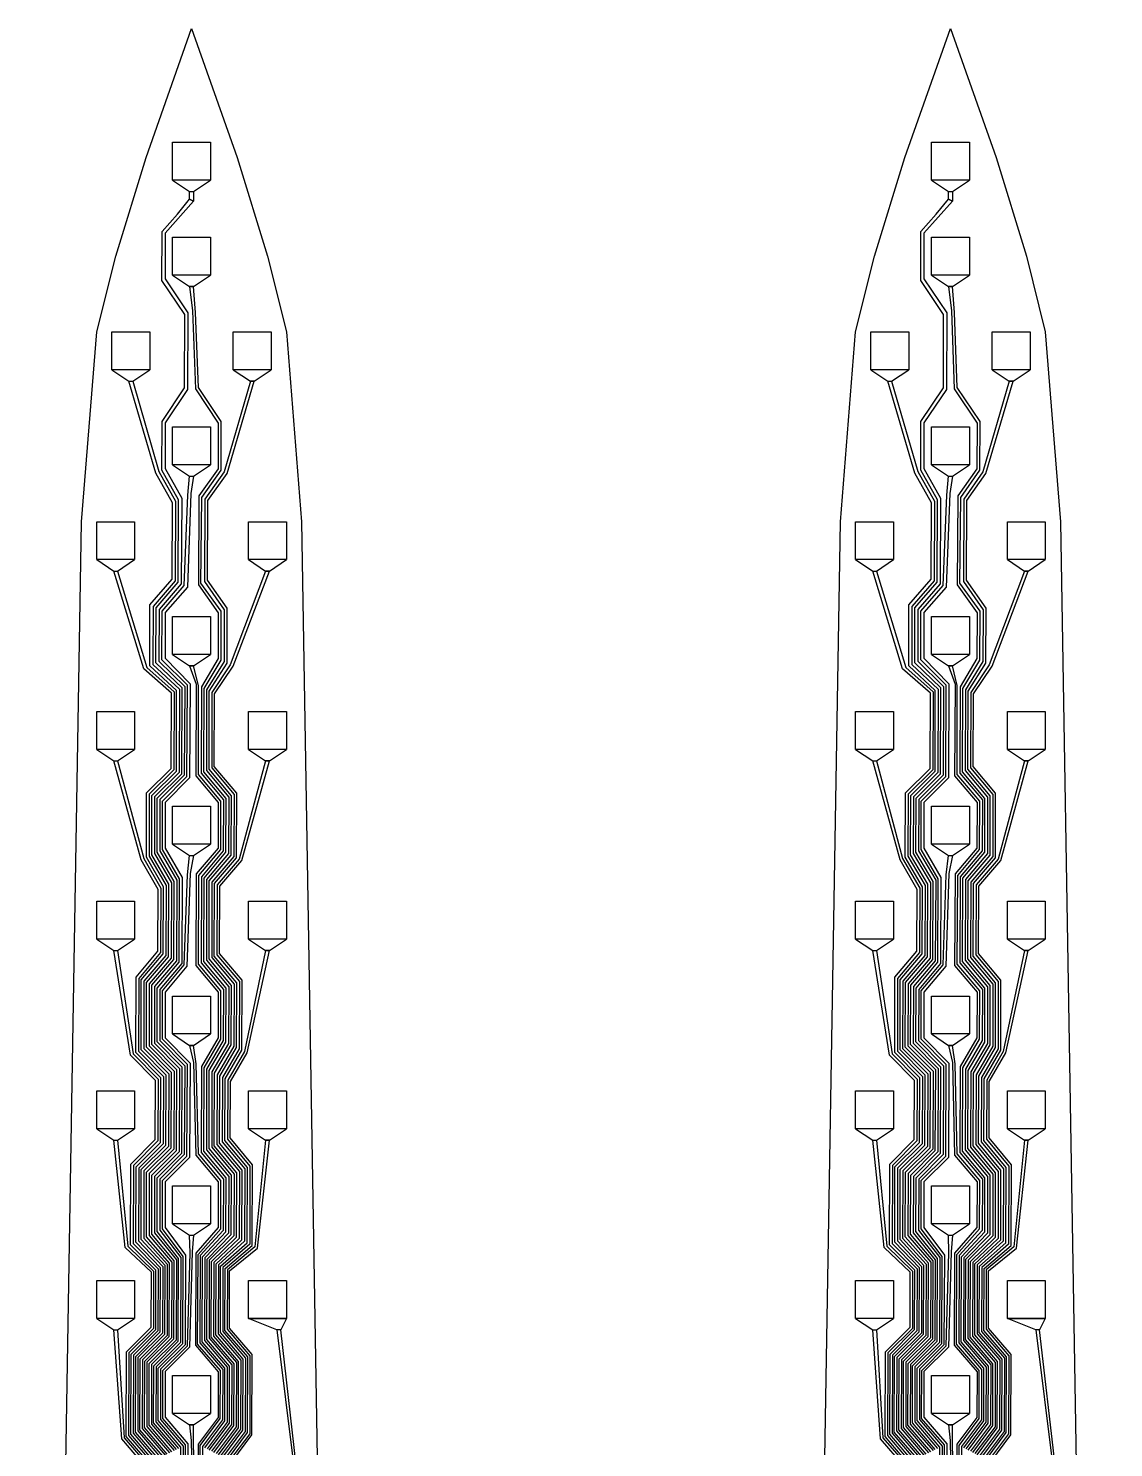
# Model space of a CAD drawing. Header units: inches. Extents: x 115980 to 170179, y 57000 to 74333.
# Drawn here: x 166686.4 to 166972.4, y 73959.1 to 74333.1 of the extents above; entities that cross this region are included whole.
import ezdxf

# ---------------------------------------------------------------- set-up
doc = ezdxf.new("R2010")
doc.units = ezdxf.units.IN
doc.header["$MEASUREMENT"] = 0
for name, color, linetype in [('metal', 221, 'Continuous'), ('nitride window', 40, 'Continuous'), ('profile', 140, 'Continuous')]:
    doc.layers.add(name, color=color, linetype=linetype)

msp = doc.modelspace()

# ---------------------------------------------------------------- linework, layer by layer
at = {"layer": 'metal'}
for points in [[(166724.41, 74303.12), (166734.41, 74303.12), (166734.41, 74293.12), (166724.41, 74293.12)], [(166924.41, 74303.12), (166934.41, 74303.12), (166934.41, 74293.12), (166924.41, 74293.12)], [(166734.41, 74293.12), (166724.41, 74293.12), (166728.91, 74290.12), (166729.91, 74290.12), (166734.41, 74293.12)], [(166934.41, 74293.12), (166924.41, 74293.12), (166928.91, 74290.12), (166929.91, 74290.12), (166934.41, 74293.12)], [(166728.91, 74290.12), (166729.91, 74290.12), (166729.91, 74287.62), (166728.91, 74288.12)], [(166928.91, 74290.12), (166929.91, 74290.12), (166929.91, 74287.62), (166928.91, 74288.12)], [(166724.41, 74278.12), (166734.41, 74278.12), (166734.41, 74268.12), (166724.41, 74268.12)], [(166924.41, 74278.12), (166934.41, 74278.12), (166934.41, 74268.12), (166924.41, 74268.12)], [(166734.41, 74268.12), (166724.41, 74268.12), (166728.91, 74265.12), (166729.91, 74265.12), (166734.41, 74268.12)], [(166934.41, 74268.12), (166924.41, 74268.12), (166928.91, 74265.12), (166929.91, 74265.12), (166934.41, 74268.12)], [(166708.41, 74253.12), (166718.41, 74253.12), (166718.41, 74243.12), (166708.41, 74243.12)], [(166740.41, 74253.12), (166750.41, 74253.12), (166750.41, 74243.12), (166740.41, 74243.12)], [(166908.41, 74253.12), (166918.41, 74253.12), (166918.41, 74243.12), (166908.41, 74243.12)], [(166940.41, 74253.12), (166950.41, 74253.12), (166950.41, 74243.12), (166940.41, 74243.12)], [(166718.41, 74243.12), (166708.41, 74243.12), (166712.91, 74240.12), (166713.91, 74240.12), (166718.41, 74243.12)], [(166750.41, 74243.12), (166740.41, 74243.12), (166744.91, 74240.12), (166745.91, 74240.12), (166750.41, 74243.12)], [(166918.41, 74243.12), (166908.41, 74243.12), (166912.91, 74240.12), (166913.91, 74240.12), (166918.41, 74243.12)], [(166950.41, 74243.12), (166940.41, 74243.12), (166944.91, 74240.12), (166945.91, 74240.12), (166950.41, 74243.12)], [(166724.41, 74228.12), (166734.41, 74228.12), (166734.41, 74218.12), (166724.41, 74218.12)], [(166924.41, 74228.12), (166934.41, 74228.12), (166934.41, 74218.12), (166924.41, 74218.12)], [(166734.41, 74218.12), (166724.41, 74218.12), (166728.91, 74215.12), (166729.91, 74215.12), (166734.41, 74218.12)], [(166934.41, 74218.12), (166924.41, 74218.12), (166928.91, 74215.12), (166929.91, 74215.12), (166934.41, 74218.12)], [(166704.41, 74203.12), (166714.41, 74203.12), (166714.41, 74193.12), (166704.41, 74193.12)], [(166744.41, 74203.12), (166754.41, 74203.12), (166754.41, 74193.12), (166744.41, 74193.12)], [(166904.41, 74203.12), (166914.41, 74203.12), (166914.41, 74193.12), (166904.41, 74193.12)], [(166944.41, 74203.12), (166954.41, 74203.12), (166954.41, 74193.12), (166944.41, 74193.12)], [(166714.41, 74193.12), (166704.41, 74193.12), (166708.91, 74190.12), (166709.91, 74190.12), (166714.41, 74193.12)], [(166754.41, 74193.12), (166744.41, 74193.12), (166748.91, 74190.12), (166749.91, 74190.12), (166754.41, 74193.12)], [(166914.41, 74193.12), (166904.41, 74193.12), (166908.91, 74190.12), (166909.91, 74190.12), (166914.41, 74193.12)], [(166954.41, 74193.12), (166944.41, 74193.12), (166948.91, 74190.12), (166949.91, 74190.12), (166954.41, 74193.12)], [(166724.41, 74178.12), (166734.41, 74178.12), (166734.41, 74168.12), (166724.41, 74168.12)], [(166924.41, 74178.12), (166934.41, 74178.12), (166934.41, 74168.12), (166924.41, 74168.12)], [(166734.41, 74168.12), (166724.41, 74168.12), (166728.91, 74165.12), (166729.91, 74165.12), (166734.41, 74168.12)], [(166934.41, 74168.12), (166924.41, 74168.12), (166928.91, 74165.12), (166929.91, 74165.12), (166934.41, 74168.12)], [(166704.41, 74153.12), (166714.41, 74153.12), (166714.41, 74143.12), (166704.41, 74143.12)], [(166744.41, 74153.12), (166754.41, 74153.12), (166754.41, 74143.12), (166744.41, 74143.12)], [(166904.41, 74153.12), (166914.41, 74153.12), (166914.41, 74143.12), (166904.41, 74143.12)], [(166944.41, 74153.12), (166954.41, 74153.12), (166954.41, 74143.12), (166944.41, 74143.12)], [(166714.41, 74143.12), (166704.41, 74143.12), (166708.91, 74140.12), (166709.91, 74140.12), (166714.41, 74143.12)], [(166754.41, 74143.12), (166744.41, 74143.12), (166748.91, 74140.12), (166749.91, 74140.12), (166754.41, 74143.12)], [(166914.41, 74143.12), (166904.41, 74143.12), (166908.91, 74140.12), (166909.91, 74140.12), (166914.41, 74143.12)], [(166954.41, 74143.12), (166944.41, 74143.12), (166948.91, 74140.12), (166949.91, 74140.12), (166954.41, 74143.12)], [(166724.41, 74128.12), (166734.41, 74128.12), (166734.41, 74118.12), (166724.41, 74118.12)], [(166924.41, 74128.12), (166934.41, 74128.12), (166934.41, 74118.12), (166924.41, 74118.12)], [(166734.41, 74118.12), (166724.41, 74118.12), (166728.91, 74115.12), (166729.91, 74115.12), (166734.41, 74118.12)], [(166934.41, 74118.12), (166924.41, 74118.12), (166928.91, 74115.12), (166929.91, 74115.12), (166934.41, 74118.12)], [(166704.41, 74103.12), (166714.41, 74103.12), (166714.41, 74093.12), (166704.41, 74093.12)], [(166744.41, 74103.12), (166754.41, 74103.12), (166754.41, 74093.12), (166744.41, 74093.12)], [(166904.41, 74103.12), (166914.41, 74103.12), (166914.41, 74093.12), (166904.41, 74093.12)], [(166944.41, 74103.12), (166954.41, 74103.12), (166954.41, 74093.12), (166944.41, 74093.12)], [(166714.41, 74093.12), (166704.41, 74093.12), (166708.91, 74090.12), (166709.91, 74090.12), (166714.41, 74093.12)], [(166754.41, 74093.12), (166744.41, 74093.12), (166748.91, 74090.12), (166749.91, 74090.12), (166754.41, 74093.12)], [(166914.41, 74093.12), (166904.41, 74093.12), (166908.91, 74090.12), (166909.91, 74090.12), (166914.41, 74093.12)], [(166954.41, 74093.12), (166944.41, 74093.12), (166948.91, 74090.12), (166949.91, 74090.12), (166954.41, 74093.12)], [(166724.41, 74078.12), (166734.41, 74078.12), (166734.41, 74068.12), (166724.41, 74068.12)], [(166924.41, 74078.12), (166934.41, 74078.12), (166934.41, 74068.12), (166924.41, 74068.12)], [(166734.41, 74068.12), (166724.41, 74068.12), (166728.91, 74065.12), (166729.91, 74065.12), (166734.41, 74068.12)], [(166934.41, 74068.12), (166924.41, 74068.12), (166928.91, 74065.12), (166929.91, 74065.12), (166934.41, 74068.12)], [(166704.41, 74053.12), (166714.41, 74053.12), (166714.41, 74043.12), (166704.41, 74043.12)], [(166744.41, 74053.12), (166754.41, 74053.12), (166754.41, 74043.12), (166744.41, 74043.12)], [(166904.41, 74053.12), (166914.41, 74053.12), (166914.41, 74043.12), (166904.41, 74043.12)], [(166944.41, 74053.12), (166954.41, 74053.12), (166954.41, 74043.12), (166944.41, 74043.12)], [(166714.41, 74043.12), (166704.41, 74043.12), (166708.91, 74040.12), (166709.91, 74040.12), (166714.41, 74043.12)], [(166754.41, 74043.12), (166744.41, 74043.12), (166748.91, 74040.12), (166749.91, 74040.12), (166754.41, 74043.12)], [(166914.41, 74043.12), (166904.41, 74043.12), (166908.91, 74040.12), (166909.91, 74040.12), (166914.41, 74043.12)], [(166954.41, 74043.12), (166944.41, 74043.12), (166948.91, 74040.12), (166949.91, 74040.12), (166954.41, 74043.12)], [(166724.41, 74028.12), (166734.41, 74028.12), (166734.41, 74018.12), (166724.41, 74018.12)], [(166924.41, 74028.12), (166934.41, 74028.12), (166934.41, 74018.12), (166924.41, 74018.12)], [(166734.41, 74018.12), (166724.41, 74018.12), (166728.91, 74015.12), (166729.91, 74015.12), (166734.41, 74018.12)], [(166934.41, 74018.12), (166924.41, 74018.12), (166928.91, 74015.12), (166929.91, 74015.12), (166934.41, 74018.12)], [(166704.41, 74003.12), (166714.41, 74003.12), (166714.41, 73993.12), (166704.41, 73993.12)], [(166744.41, 74003.12), (166754.41, 74003.12), (166754.41, 73993.12), (166744.41, 73993.12)], [(166904.41, 74003.12), (166914.41, 74003.12), (166914.41, 73993.12), (166904.41, 73993.12)], [(166944.41, 74003.12), (166954.41, 74003.12), (166954.41, 73993.12), (166944.41, 73993.12)], [(166714.41, 73993.12), (166704.41, 73993.12), (166708.91, 73990.12), (166709.91, 73990.12), (166714.41, 73993.12)], [(166744.41, 73993.12), (166754.41, 73993.12), (166752.91, 73990.12), (166751.91, 73990.12), (166744.41, 73993.12)], [(166914.41, 73993.12), (166904.41, 73993.12), (166908.91, 73990.12), (166909.91, 73990.12), (166914.41, 73993.12)], [(166944.41, 73993.12), (166954.41, 73993.12), (166952.91, 73990.12), (166951.91, 73990.12), (166944.41, 73993.12)], [(166724.41, 73978.12), (166734.41, 73978.12), (166734.41, 73968.12), (166724.41, 73968.12)], [(166924.41, 73978.12), (166934.41, 73978.12), (166934.41, 73968.12), (166924.41, 73968.12)], [(166734.41, 73968.12), (166724.41, 73968.12), (166728.91, 73965.12), (166729.91, 73965.12), (166734.41, 73968.12)], [(166934.41, 73968.12), (166924.41, 73968.12), (166928.91, 73965.12), (166929.91, 73965.12), (166934.41, 73968.12)]]:
    msp.add_lwpolyline(points, close=True, dxfattribs=at)
for points in [[(166724.21, 73958.02), (166718.21, 73965.02), (166718.25, 73981.31), (166724.73, 73987.76), (166724.81, 74008.32), (166718.91, 74015.37), (166718.95, 74030.95), (166725.42, 74037.4), (166725.51, 74058.67), (166718.91, 74065.37), (166718.95, 74080.95), (166724.73, 74087.76), (166724.81, 74108.32), (166720.31, 74116.07), (166720.34, 74130.23), (166726.81, 74136.68), (166726.91, 74159.37), (166720.01, 74165.92), (166720.04, 74180.38), (166725.92, 74187.14), (166726.01, 74208.92), (166721.61, 74216.72), (166721.63, 74229.56), (166727.54, 74238.38), (166727.61, 74257.72), (166721.61, 74266.72), (166721.63, 74279.56), (166725.66, 74284.2), (166728.91, 74288.12), (166729.91, 74287.62), (166722.42, 74279.15), (166722.41, 74267.12), (166728.41, 74258.12), (166728.33, 74237.97), (166722.42, 74229.15), (166722.41, 74217.12), (166726.81, 74209.32), (166726.71, 74186.73), (166720.83, 74179.97), (166720.81, 74166.32), (166727.61, 74159.72), (166727.5, 74136.32), (166721.03, 74129.87), (166721.01, 74116.42), (166725.51, 74108.67), (166725.42, 74087.4), (166719.64, 74080.59), (166719.61, 74065.72), (166726.21, 74059.02), (166726.11, 74037.04), (166719.64, 74030.59), (166719.61, 74015.72), (166725.41, 74008.62), (166725.32, 73987.45), (166718.85, 73981), (166718.81, 73965.32), (166724.81, 73958.32)], [(166924.21, 73958.02), (166918.21, 73965.02), (166918.25, 73981.31), (166924.73, 73987.76), (166924.81, 74008.32), (166918.91, 74015.37), (166918.95, 74030.95), (166925.42, 74037.4), (166925.51, 74058.67), (166918.91, 74065.37), (166918.95, 74080.95), (166924.73, 74087.76), (166924.81, 74108.32), (166920.31, 74116.07), (166920.34, 74130.23), (166926.81, 74136.68), (166926.91, 74159.37), (166920.01, 74165.92), (166920.04, 74180.38), (166925.92, 74187.14), (166926.01, 74208.92), (166921.61, 74216.72), (166921.63, 74229.56), (166927.54, 74238.38), (166927.61, 74257.72), (166921.61, 74266.72), (166921.63, 74279.56), (166925.66, 74284.2), (166928.91, 74288.12), (166929.91, 74287.62), (166922.42, 74279.15), (166922.41, 74267.12), (166928.41, 74258.12), (166928.33, 74237.97), (166922.42, 74229.15), (166922.41, 74217.12), (166926.81, 74209.32), (166926.71, 74186.73), (166920.83, 74179.97), (166920.81, 74166.32), (166927.61, 74159.72), (166927.5, 74136.32), (166921.03, 74129.87), (166921.01, 74116.42), (166925.51, 74108.67), (166925.42, 74087.4), (166919.64, 74080.59), (166919.61, 74065.72), (166926.21, 74059.02), (166926.11, 74037.04), (166919.64, 74030.59), (166919.61, 74015.72), (166925.41, 74008.62), (166925.32, 73987.45), (166918.85, 73981), (166918.81, 73965.32), (166924.81, 73958.32)], [(166734.09, 73958.47), (166739.37, 73965.54), (166739.41, 73980.62), (166733.41, 73987.62), (166733.49, 74008.78), (166739.86, 74015.28), (166739.91, 74030.87), (166734.01, 74037.92), (166734.09, 74058.47), (166738.47, 74066), (166738.51, 74080.17), (166732.61, 74087.22), (166732.7, 74109.19), (166738.47, 74116), (166738.51, 74130.17), (166732.61, 74137.22), (166732.7, 74159.19), (166737.18, 74166.67), (166737.21, 74179.52), (166731.89, 74186.92), (166732.1, 74209.5), (166737.18, 74216.67), (166737.21, 74229.52), (166731.21, 74238.52), (166730.48, 74258.27), (166729.91, 74265.12), (166729.91, 74265.12), (166728.91, 74265.12), (166729.69, 74258.68), (166730.41, 74238.12), (166736.41, 74229.12), (166736.39, 74217.09), (166731.31, 74209.92), (166731.21, 74186.52), (166736.41, 74179.12), (166736.39, 74167.09), (166732, 74159.56), (166731.91, 74136.87), (166737.81, 74129.82), (166737.78, 74116.36), (166732, 74109.56), (166731.91, 74086.87), (166737.81, 74079.82), (166737.78, 74066.36), (166733.39, 74058.83), (166733.31, 74037.57), (166739.21, 74030.52), (166739.17, 74015.64), (166732.9, 74009.09), (166732.81, 73987.32), (166738.81, 73980.32), (166738.77, 73965.85), (166733.49, 73958.78)], [(166934.09, 73958.47), (166939.37, 73965.54), (166939.41, 73980.62), (166933.41, 73987.62), (166933.49, 74008.78), (166939.86, 74015.28), (166939.91, 74030.87), (166934.01, 74037.92), (166934.09, 74058.47), (166938.47, 74066), (166938.51, 74080.17), (166932.61, 74087.22), (166932.7, 74109.19), (166938.47, 74116), (166938.51, 74130.17), (166932.61, 74137.22), (166932.7, 74159.19), (166937.18, 74166.67), (166937.21, 74179.52), (166931.89, 74186.92), (166932.1, 74209.5), (166937.18, 74216.67), (166937.21, 74229.52), (166931.21, 74238.52), (166930.48, 74258.27), (166929.91, 74265.12), (166929.91, 74265.12), (166928.91, 74265.12), (166929.69, 74258.68), (166930.41, 74238.12), (166936.41, 74229.12), (166936.39, 74217.09), (166931.31, 74209.92), (166931.21, 74186.52), (166936.41, 74179.12), (166936.39, 74167.09), (166932, 74159.56), (166931.91, 74136.87), (166937.81, 74129.82), (166937.78, 74116.36), (166932, 74109.56), (166931.91, 74086.87), (166937.81, 74079.82), (166937.78, 74066.36), (166933.39, 74058.83), (166933.31, 74037.57), (166939.21, 74030.52), (166939.17, 74015.64), (166932.9, 74009.09), (166932.81, 73987.32), (166938.81, 73980.32), (166938.77, 73965.85), (166933.49, 73958.78)], [(166723.01, 73957.42), (166717.01, 73964.42), (166717.06, 73981.93), (166723.54, 73988.38), (166723.61, 74007.72), (166717.51, 74014.67), (166717.56, 74031.67), (166724.03, 74038.12), (166724.11, 74057.97), (166717.51, 74064.67), (166717.56, 74081.67), (166723.34, 74088.48), (166723.41, 74107.62), (166718.91, 74115.37), (166718.95, 74130.95), (166725.42, 74137.4), (166725.42, 74158.62), (166718.41, 74165.12), (166718.45, 74181.21), (166724.33, 74187.97), (166724.41, 74208.12), (166720.01, 74215.92), (166712.91, 74240.12), (166712.91, 74240.12), (166713.91, 74240.12), (166720.81, 74216.32), (166725.21, 74208.52), (166725.12, 74187.55), (166719.25, 74180.79), (166719.21, 74165.52), (166726.21, 74159.02), (166726.11, 74137.04), (166719.64, 74130.59), (166719.61, 74115.72), (166724.11, 74107.97), (166724.03, 74088.12), (166718.25, 74081.31), (166718.21, 74065.02), (166724.81, 74058.32), (166724.73, 74037.76), (166718.25, 74031.31), (166718.21, 74015.02), (166724.21, 74008.02), (166724.13, 73988.07), (166717.66, 73981.62), (166717.61, 73964.72), (166723.61, 73957.72)], [(166735.28, 73957.86), (166740.56, 73964.92), (166740.61, 73981.22), (166734.61, 73988.22), (166734.68, 74008.16), (166741.25, 74014.56), (166741.31, 74031.57), (166735.41, 74038.62), (166735.48, 74057.75), (166739.86, 74065.28), (166739.91, 74080.87), (166734.01, 74087.92), (166734.09, 74108.47), (166739.86, 74115.28), (166739.91, 74130.87), (166734.01, 74137.92), (166734.09, 74158.47), (166738.77, 74165.85), (166738.81, 74180.32), (166733.61, 74187.72), (166733.69, 74208.68), (166738.77, 74215.85), (166745.91, 74240.12), (166745.91, 74240.12), (166744.91, 74240.12), (166737.98, 74216.26), (166732.9, 74209.09), (166732.81, 74187.32), (166738.01, 74179.92), (166737.98, 74166.26), (166733.39, 74158.83), (166733.31, 74137.57), (166739.21, 74130.52), (166739.17, 74115.64), (166733.39, 74108.83), (166733.31, 74087.57), (166739.21, 74080.52), (166739.17, 74065.64), (166734.78, 74058.11), (166734.71, 74038.27), (166740.61, 74031.22), (166740.56, 74014.92), (166734.09, 74008.47), (166734.01, 73987.92), (166740.01, 73980.92), (166739.96, 73965.23), (166734.68, 73958.16)], [(166923.01, 73957.42), (166917.01, 73964.42), (166917.06, 73981.93), (166923.54, 73988.38), (166923.61, 74007.72), (166917.51, 74014.67), (166917.56, 74031.67), (166924.03, 74038.12), (166924.11, 74057.97), (166917.51, 74064.67), (166917.56, 74081.67), (166923.34, 74088.48), (166923.41, 74107.62), (166918.91, 74115.37), (166918.95, 74130.95), (166925.42, 74137.4), (166925.42, 74158.62), (166918.41, 74165.12), (166918.45, 74181.21), (166924.33, 74187.97), (166924.41, 74208.12), (166920.01, 74215.92), (166912.91, 74240.12), (166912.91, 74240.12), (166913.91, 74240.12), (166920.81, 74216.32), (166925.21, 74208.52), (166925.12, 74187.55), (166919.25, 74180.79), (166919.21, 74165.52), (166926.21, 74159.02), (166926.11, 74137.04), (166919.64, 74130.59), (166919.61, 74115.72), (166924.11, 74107.97), (166924.03, 74088.12), (166918.25, 74081.31), (166918.21, 74065.02), (166924.81, 74058.32), (166924.73, 74037.76), (166918.25, 74031.31), (166918.21, 74015.02), (166924.21, 74008.02), (166924.13, 73988.07), (166917.66, 73981.62), (166917.61, 73964.72), (166923.61, 73957.72)], [(166935.28, 73957.86), (166940.56, 73964.92), (166940.61, 73981.22), (166934.61, 73988.22), (166934.68, 74008.16), (166941.25, 74014.56), (166941.31, 74031.57), (166935.41, 74038.62), (166935.48, 74057.75), (166939.86, 74065.28), (166939.91, 74080.87), (166934.01, 74087.92), (166934.09, 74108.47), (166939.86, 74115.28), (166939.91, 74130.87), (166934.01, 74137.92), (166934.09, 74158.47), (166938.77, 74165.85), (166938.81, 74180.32), (166933.61, 74187.72), (166933.69, 74208.68), (166938.77, 74215.85), (166945.91, 74240.12), (166945.91, 74240.12), (166944.91, 74240.12), (166937.98, 74216.26), (166932.9, 74209.09), (166932.81, 74187.32), (166938.01, 74179.92), (166937.98, 74166.26), (166933.39, 74158.83), (166933.31, 74137.57), (166939.21, 74130.52), (166939.17, 74115.64), (166933.39, 74108.83), (166933.31, 74087.57), (166939.21, 74080.52), (166939.17, 74065.64), (166934.78, 74058.11), (166934.71, 74038.27), (166940.61, 74031.22), (166940.56, 74014.92), (166934.09, 74008.47), (166934.01, 73987.92), (166940.01, 73980.92), (166939.96, 73965.23), (166934.68, 73958.16)], [(166725.41, 73958.62), (166719.41, 73965.62), (166719.44, 73980.69), (166725.92, 73987.14), (166726.01, 74008.92), (166720.31, 74016.07), (166720.34, 74030.23), (166726.81, 74036.68), (166726.91, 74059.37), (166720.31, 74066.07), (166720.34, 74080.23), (166726.11, 74087.04), (166726.21, 74109.02), (166721.71, 74116.77), (166721.73, 74129.51), (166728.2, 74135.96), (166728.31, 74160.07), (166721.61, 74166.72), (166721.63, 74179.56), (166727.5, 74186.32), (166728.41, 74210.12), (166728.91, 74215.12), (166728.91, 74215.12), (166729.91, 74215.12), (166729.21, 74210.52), (166728.3, 74185.9), (166722.42, 74179.15), (166722.42, 74167.12), (166729.01, 74160.42), (166728.89, 74135.6), (166722.42, 74129.15), (166722.41, 74117.12), (166726.91, 74109.37), (166726.81, 74086.68), (166721.03, 74079.87), (166721.01, 74066.42), (166727.61, 74059.72), (166727.5, 74036.32), (166721.03, 74029.87), (166721.01, 74016.42), (166726.61, 74009.22), (166726.51, 73986.83), (166720.04, 73980.38), (166720.01, 73965.92), (166726.01, 73958.92)], [(166925.41, 73958.62), (166919.41, 73965.62), (166919.44, 73980.69), (166925.92, 73987.14), (166926.01, 74008.92), (166920.31, 74016.07), (166920.34, 74030.23), (166926.81, 74036.68), (166926.91, 74059.37), (166920.31, 74066.07), (166920.34, 74080.23), (166926.11, 74087.04), (166926.21, 74109.02), (166921.71, 74116.77), (166921.73, 74129.51), (166928.2, 74135.96), (166928.31, 74160.07), (166921.61, 74166.72), (166921.63, 74179.56), (166927.5, 74186.32), (166928.41, 74210.12), (166928.91, 74215.12), (166928.91, 74215.12), (166929.91, 74215.12), (166929.21, 74210.52), (166928.3, 74185.9), (166922.42, 74179.15), (166922.42, 74167.12), (166929.01, 74160.42), (166928.89, 74135.6), (166922.42, 74129.15), (166922.41, 74117.12), (166926.91, 74109.37), (166926.81, 74086.68), (166921.03, 74079.87), (166921.01, 74066.42), (166927.61, 74059.72), (166927.5, 74036.32), (166921.03, 74029.87), (166921.01, 74016.42), (166926.61, 74009.22), (166926.51, 73986.83), (166920.04, 73980.38), (166920.01, 73965.92), (166926.01, 73958.92)], [(166721.81, 73956.82), (166715.81, 73963.82), (166715.87, 73982.55), (166722.34, 73989), (166722.41, 74007.12), (166716.11, 74013.97), (166716.17, 74032.39), (166722.64, 74038.84), (166722.71, 74057.27), (166716.11, 74063.97), (166716.17, 74082.39), (166721.95, 74089.2), (166722.01, 74106.92), (166717.51, 74114.67), (166717.56, 74131.67), (166724.03, 74138.12), (166724.11, 74157.97), (166716.81, 74164.32), (166708.91, 74190.12), (166708.91, 74190.12), (166709.91, 74190.12), (166717.61, 74164.72), (166724.81, 74158.32), (166724.73, 74137.76), (166718.25, 74131.31), (166718.21, 74115.02), (166722.71, 74107.27), (166722.64, 74088.84), (166716.86, 74082.03), (166716.81, 74064.32), (166723.41, 74057.62), (166723.34, 74038.48), (166716.86, 74032.03), (166716.81, 74014.32), (166723.01, 74007.42), (166722.94, 73988.69), (166716.47, 73982.24), (166716.41, 73964.12), (166722.41, 73957.12)], [(166736.47, 73957.24), (166741.75, 73964.3), (166741.81, 73981.82), (166735.81, 73988.82), (166735.87, 74007.55), (166742.64, 74013.84), (166742.71, 74032.27), (166736.81, 74039.32), (166736.86, 74057.03), (166741.25, 74064.56), (166741.31, 74081.57), (166735.41, 74088.62), (166735.48, 74107.75), (166741.25, 74114.56), (166741.31, 74131.57), (166735.41, 74138.62), (166735.48, 74157.75), (166740.36, 74165.03), (166749.91, 74190.12), (166749.91, 74190.12), (166748.91, 74190.12), (166739.57, 74165.44), (166734.78, 74158.11), (166734.71, 74138.27), (166740.61, 74131.22), (166740.56, 74114.92), (166734.78, 74108.11), (166734.71, 74088.27), (166740.61, 74081.22), (166740.56, 74064.92), (166736.17, 74057.39), (166736.11, 74038.97), (166742.01, 74031.92), (166741.95, 74014.2), (166735.28, 74007.86), (166735.21, 73988.52), (166741.21, 73981.52), (166741.15, 73964.61), (166735.87, 73957.55)], [(166921.81, 73956.82), (166915.81, 73963.82), (166915.87, 73982.55), (166922.34, 73989), (166922.41, 74007.12), (166916.11, 74013.97), (166916.17, 74032.39), (166922.64, 74038.84), (166922.71, 74057.27), (166916.11, 74063.97), (166916.17, 74082.39), (166921.95, 74089.2), (166922.01, 74106.92), (166917.51, 74114.67), (166917.56, 74131.67), (166924.03, 74138.12), (166924.11, 74157.97), (166916.81, 74164.32), (166908.91, 74190.12), (166908.91, 74190.12), (166909.91, 74190.12), (166917.61, 74164.72), (166924.81, 74158.32), (166924.73, 74137.76), (166918.25, 74131.31), (166918.21, 74115.02), (166922.71, 74107.27), (166922.64, 74088.84), (166916.86, 74082.03), (166916.81, 74064.32), (166923.41, 74057.62), (166923.34, 74038.48), (166916.86, 74032.03), (166916.81, 74014.32), (166923.01, 74007.42), (166922.94, 73988.69), (166916.47, 73982.24), (166916.41, 73964.12), (166922.41, 73957.12)], [(166936.47, 73957.24), (166941.75, 73964.3), (166941.81, 73981.82), (166935.81, 73988.82), (166935.87, 74007.55), (166942.64, 74013.84), (166942.71, 74032.27), (166936.81, 74039.32), (166936.86, 74057.03), (166941.25, 74064.56), (166941.31, 74081.57), (166935.41, 74088.62), (166935.48, 74107.75), (166941.25, 74114.56), (166941.31, 74131.57), (166935.41, 74138.62), (166935.48, 74157.75), (166940.36, 74165.03), (166949.91, 74190.12), (166949.91, 74190.12), (166948.91, 74190.12), (166939.57, 74165.44), (166934.78, 74158.11), (166934.71, 74138.27), (166940.61, 74131.22), (166940.56, 74114.92), (166934.78, 74108.11), (166934.71, 74088.27), (166940.61, 74081.22), (166940.56, 74064.92), (166936.17, 74057.39), (166936.11, 74038.97), (166942.01, 74031.92), (166941.95, 74014.2), (166935.28, 74007.86), (166935.21, 73988.52), (166941.21, 73981.52), (166941.15, 73964.61), (166935.87, 73957.55)], [(166732.9, 73959.09), (166738.18, 73966.16), (166738.21, 73980.02), (166732.21, 73987.02), (166732.3, 74009.4), (166738.47, 74016), (166738.51, 74030.17), (166732.61, 74037.22), (166732.7, 74059.19), (166737.09, 74066.73), (166737.11, 74079.47), (166731.21, 74086.52), (166731.31, 74109.92), (166737.09, 74116.73), (166737.11, 74129.47), (166731.21, 74136.52), (166731.21, 74159.97), (166729.91, 74165.12), (166729.91, 74165.12), (166728.91, 74165.12), (166730.61, 74160.28), (166730.51, 74136.17), (166736.41, 74129.12), (166736.39, 74117.09), (166730.61, 74110.28), (166730.51, 74086.17), (166736.41, 74079.12), (166736.39, 74067.09), (166732, 74059.56), (166731.91, 74036.87), (166737.81, 74029.82), (166737.78, 74016.36), (166731.7, 74009.71), (166731.61, 73986.72), (166737.61, 73979.72), (166737.58, 73966.47), (166732.3, 73959.4), (166732.21, 73937.02)], [(166932.9, 73959.09), (166938.18, 73966.16), (166938.21, 73980.02), (166932.21, 73987.02), (166932.3, 74009.4), (166938.47, 74016), (166938.51, 74030.17), (166932.61, 74037.22), (166932.7, 74059.19), (166937.09, 74066.73), (166937.11, 74079.47), (166931.21, 74086.52), (166931.31, 74109.92), (166937.09, 74116.73), (166937.11, 74129.47), (166931.21, 74136.52), (166931.21, 74159.97), (166929.91, 74165.12), (166929.91, 74165.12), (166928.91, 74165.12), (166930.61, 74160.28), (166930.51, 74136.17), (166936.41, 74129.12), (166936.39, 74117.09), (166930.61, 74110.28), (166930.51, 74086.17), (166936.41, 74079.12), (166936.39, 74067.09), (166932, 74059.56), (166931.91, 74036.87), (166937.81, 74029.82), (166937.78, 74016.36), (166931.7, 74009.71), (166931.61, 73986.72), (166937.61, 73979.72), (166937.58, 73966.47), (166932.3, 73959.4), (166932.21, 73937.02)], [(166720.61, 73956.22), (166714.61, 73963.22), (166714.68, 73983.16), (166721.15, 73989.61), (166721.21, 74006.52), (166714.71, 74013.27), (166714.78, 74033.11), (166721.25, 74039.56), (166721.31, 74056.57), (166714.71, 74063.27), (166714.78, 74083.11), (166720.56, 74089.92), (166720.61, 74106.22), (166716.11, 74113.97), (166708.91, 74140.12), (166708.91, 74140.12), (166709.91, 74140.12), (166716.81, 74114.32), (166721.31, 74106.57), (166721.25, 74089.56), (166715.48, 74082.75), (166715.41, 74063.62), (166722.01, 74056.92), (166721.95, 74039.2), (166715.48, 74032.75), (166715.41, 74013.62), (166721.81, 74006.82), (166721.75, 73989.3), (166715.28, 73982.86), (166715.21, 73963.52), (166721.21, 73956.52)], [(166737.66, 73956.62), (166742.94, 73963.69), (166743.01, 73982.42), (166737.01, 73989.42), (166737.06, 74006.93), (166744.03, 74013.12), (166744.11, 74032.97), (166738.21, 74040.02), (166738.25, 74056.31), (166742.64, 74063.84), (166742.71, 74082.27), (166736.81, 74089.32), (166736.86, 74107.03), (166742.64, 74113.84), (166749.91, 74140.12), (166749.91, 74140.12), (166748.91, 74140.12), (166741.95, 74114.2), (166736.17, 74107.39), (166736.11, 74088.97), (166742.01, 74081.92), (166741.95, 74064.2), (166737.56, 74056.67), (166737.51, 74039.67), (166743.41, 74032.62), (166743.34, 74013.48), (166736.47, 74007.24), (166736.41, 73989.12), (166742.41, 73982.12), (166742.34, 73964), (166737.06, 73956.93)], [(166920.61, 73956.22), (166914.61, 73963.22), (166914.68, 73983.16), (166921.15, 73989.61), (166921.21, 74006.52), (166914.71, 74013.27), (166914.78, 74033.11), (166921.25, 74039.56), (166921.31, 74056.57), (166914.71, 74063.27), (166914.78, 74083.11), (166920.56, 74089.92), (166920.61, 74106.22), (166916.11, 74113.97), (166908.91, 74140.12), (166908.91, 74140.12), (166909.91, 74140.12), (166916.81, 74114.32), (166921.31, 74106.57), (166921.25, 74089.56), (166915.48, 74082.75), (166915.41, 74063.62), (166922.01, 74056.92), (166921.95, 74039.2), (166915.48, 74032.75), (166915.41, 74013.62), (166921.81, 74006.82), (166921.75, 73989.3), (166915.28, 73982.86), (166915.21, 73963.52), (166921.21, 73956.52)], [(166937.66, 73956.62), (166942.94, 73963.69), (166943.01, 73982.42), (166937.01, 73989.42), (166937.06, 74006.93), (166944.03, 74013.12), (166944.11, 74032.97), (166938.21, 74040.02), (166938.25, 74056.31), (166942.64, 74063.84), (166942.71, 74082.27), (166936.81, 74089.32), (166936.86, 74107.03), (166942.64, 74113.84), (166949.91, 74140.12), (166949.91, 74140.12), (166948.91, 74140.12), (166941.95, 74114.2), (166936.17, 74107.39), (166936.11, 74088.97), (166942.01, 74081.92), (166941.95, 74064.2), (166937.56, 74056.67), (166937.51, 74039.67), (166943.41, 74032.62), (166943.34, 74013.48), (166936.47, 74007.24), (166936.41, 73989.12), (166942.41, 73982.12), (166942.34, 73964), (166937.06, 73956.93)], [(166726.51, 73936.83), (166726.61, 73959.22), (166720.61, 73966.22), (166720.64, 73980.07), (166727.11, 73986.52), (166727.21, 74009.52), (166721.71, 74016.77), (166721.73, 74029.51), (166728.2, 74035.96), (166728.31, 74060.07), (166721.71, 74066.77), (166721.73, 74079.51), (166727.5, 74086.32), (166728.31, 74110.07), (166728.91, 74115.12), (166728.91, 74115.12), (166729.91, 74115.12), (166729.01, 74110.42), (166728.2, 74085.96), (166722.42, 74079.15), (166722.41, 74067.12), (166729.01, 74060.42), (166728.89, 74035.6), (166722.42, 74029.15), (166722.41, 74017.12), (166727.81, 74009.82), (166727.7, 73986.21), (166721.23, 73979.76), (166721.21, 73966.52), (166727.21, 73959.52), (166727.11, 73936.52)], [(166926.51, 73936.83), (166926.61, 73959.22), (166920.61, 73966.22), (166920.64, 73980.07), (166927.11, 73986.52), (166927.21, 74009.52), (166921.71, 74016.77), (166921.73, 74029.51), (166928.2, 74035.96), (166928.31, 74060.07), (166921.71, 74066.77), (166921.73, 74079.51), (166927.5, 74086.32), (166928.31, 74110.07), (166928.91, 74115.12), (166928.91, 74115.12), (166929.91, 74115.12), (166929.01, 74110.42), (166928.2, 74085.96), (166922.42, 74079.15), (166922.41, 74067.12), (166929.01, 74060.42), (166928.89, 74035.6), (166922.42, 74029.15), (166922.41, 74017.12), (166927.81, 74009.82), (166927.7, 73986.21), (166921.23, 73979.76), (166921.21, 73966.52), (166927.21, 73959.52), (166927.11, 73936.52)], [(166719.41, 73955.62), (166713.41, 73962.62), (166713.49, 73983.78), (166719.96, 73990.23), (166720.01, 74005.92), (166713.31, 74012.57), (166713.39, 74033.83), (166719.86, 74040.28), (166719.91, 74055.87), (166713.31, 74062.57), (166708.91, 74090.12), (166708.91, 74090.12), (166709.91, 74090.12), (166714.01, 74062.92), (166720.61, 74056.22), (166720.56, 74039.92), (166714.09, 74033.47), (166714.01, 74012.92), (166720.61, 74006.22), (166720.56, 73989.92), (166714.09, 73983.47), (166714.01, 73962.92), (166720.01, 73955.92)], [(166738.85, 73956), (166744.13, 73963.07), (166744.21, 73983.02), (166738.21, 73990.02), (166738.25, 74006.31), (166745.42, 74012.4), (166745.51, 74033.67), (166739.61, 74040.72), (166739.64, 74055.59), (166744.03, 74063.12), (166749.91, 74090.12), (166749.91, 74090.12), (166748.91, 74090.12), (166743.34, 74063.48), (166738.95, 74055.95), (166738.91, 74040.37), (166744.81, 74033.32), (166744.73, 74012.76), (166737.66, 74006.62), (166737.61, 73989.72), (166743.61, 73982.72), (166743.54, 73963.38), (166738.25, 73956.31)], [(166919.41, 73955.62), (166913.41, 73962.62), (166913.49, 73983.78), (166919.96, 73990.23), (166920.01, 74005.92), (166913.31, 74012.57), (166913.39, 74033.83), (166919.86, 74040.28), (166919.91, 74055.87), (166913.31, 74062.57), (166908.91, 74090.12), (166908.91, 74090.12), (166909.91, 74090.12), (166914.01, 74062.92), (166920.61, 74056.22), (166920.56, 74039.92), (166914.09, 74033.47), (166914.01, 74012.92), (166920.61, 74006.22), (166920.56, 73989.92), (166914.09, 73983.47), (166914.01, 73962.92), (166920.01, 73955.92)], [(166938.85, 73956), (166944.13, 73963.07), (166944.21, 73983.02), (166938.21, 73990.02), (166938.25, 74006.31), (166945.42, 74012.4), (166945.51, 74033.67), (166939.61, 74040.72), (166939.64, 74055.59), (166944.03, 74063.12), (166949.91, 74090.12), (166949.91, 74090.12), (166948.91, 74090.12), (166943.34, 74063.48), (166938.95, 74055.95), (166938.91, 74040.37), (166944.81, 74033.32), (166944.73, 74012.76), (166937.66, 74006.62), (166937.61, 73989.72), (166943.61, 73982.72), (166943.54, 73963.38), (166938.25, 73956.31)], [(166731.61, 73936.72), (166731.7, 73959.71), (166736.99, 73966.78), (166737.01, 73979.42), (166731.01, 73986.42), (166731.11, 74010.02), (166737.09, 74016.73), (166737.11, 74029.47), (166731.21, 74036.52), (166730.61, 74060.28), (166729.91, 74065.12), (166729.91, 74065.12), (166728.91, 74065.12), (166729.92, 74060.64), (166730.51, 74036.17), (166736.41, 74029.12), (166736.39, 74017.09), (166730.51, 74010.33), (166730.41, 73986.12), (166736.41, 73979.12), (166736.39, 73967.09), (166731.11, 73960.02), (166731.01, 73936.42)], [(166931.61, 73936.72), (166931.7, 73959.71), (166936.99, 73966.78), (166937.01, 73979.42), (166931.01, 73986.42), (166931.11, 74010.02), (166937.09, 74016.73), (166937.11, 74029.47), (166931.21, 74036.52), (166930.61, 74060.28), (166929.91, 74065.12), (166929.91, 74065.12), (166928.91, 74065.12), (166929.92, 74060.64), (166930.51, 74036.17), (166936.41, 74029.12), (166936.39, 74017.09), (166930.51, 74010.33), (166930.41, 73986.12), (166936.41, 73979.12), (166936.39, 73967.09), (166931.11, 73960.02), (166931.01, 73936.42)], [(166718.21, 73955.02), (166712.21, 73962.02), (166712.3, 73984.4), (166718.77, 73990.85), (166718.81, 74005.32), (166711.91, 74011.87), (166708.91, 74040.12), (166708.91, 74040.12), (166709.91, 74040.12), (166712.61, 74012.22), (166719.41, 74005.62), (166719.37, 73990.54), (166712.9, 73984.09), (166712.81, 73962.32), (166718.81, 73955.32)], [(166740.04, 73955.38), (166745.32, 73962.45), (166745.41, 73983.62), (166739.41, 73990.62), (166739.44, 74005.69), (166746.81, 74011.68), (166749.91, 74040.12), (166749.91, 74040.12), (166748.91, 74040.12), (166746.11, 74012.04), (166738.85, 74006), (166738.81, 73990.32), (166744.81, 73983.32), (166744.73, 73962.76), (166739.44, 73955.69)], [(166918.21, 73955.02), (166912.21, 73962.02), (166912.3, 73984.4), (166918.77, 73990.85), (166918.81, 74005.32), (166911.91, 74011.87), (166908.91, 74040.12), (166908.91, 74040.12), (166909.91, 74040.12), (166912.61, 74012.22), (166919.41, 74005.62), (166919.37, 73990.54), (166912.9, 73984.09), (166912.81, 73962.32), (166918.81, 73955.32)], [(166940.04, 73955.38), (166945.32, 73962.45), (166945.41, 73983.62), (166939.41, 73990.62), (166939.44, 74005.69), (166946.81, 74011.68), (166949.91, 74040.12), (166949.91, 74040.12), (166948.91, 74040.12), (166946.11, 74012.04), (166938.85, 74006), (166938.81, 73990.32), (166944.81, 73983.32), (166944.73, 73962.76), (166939.44, 73955.69)], [(166727.7, 73936.21), (166727.81, 73959.82), (166721.81, 73966.82), (166721.83, 73979.46), (166728.3, 73985.9), (166729.01, 74010.42), (166728.91, 74015.12), (166728.91, 74015.12), (166729.91, 74015.12), (166729.61, 74010.72), (166728.89, 73985.6), (166722.42, 73979.15), (166722.42, 73967.12), (166728.41, 73960.12), (166728.3, 73935.9)], [(166927.7, 73936.21), (166927.81, 73959.82), (166921.81, 73966.82), (166921.83, 73979.46), (166928.3, 73985.9), (166929.01, 74010.42), (166928.91, 74015.12), (166928.91, 74015.12), (166929.91, 74015.12), (166929.61, 74010.72), (166928.89, 73985.6), (166922.42, 73979.15), (166922.42, 73967.12), (166928.41, 73960.12), (166928.3, 73935.9)], [(166717.01, 73954.42), (166711.01, 73961.42), (166708.91, 73990.12), (166708.91, 73990.12), (166709.91, 73990.12), (166711.61, 73961.72), (166717.61, 73954.72)], [(166756.99, 73954.46), (166752.91, 73990.12), (166752.91, 73990.12), (166751.91, 73990.12), (166756.39, 73954.15)], [(166917.01, 73954.42), (166911.01, 73961.42), (166908.91, 73990.12), (166908.91, 73990.12), (166909.91, 73990.12), (166911.61, 73961.72), (166917.61, 73954.72)], [(166956.99, 73954.46), (166952.91, 73990.12), (166952.91, 73990.12), (166951.91, 73990.12), (166956.39, 73954.15)], [(166730.41, 73936.12), (166729.92, 73960.64), (166729.91, 73965.12), (166729.91, 73965.12), (166728.91, 73965.12), (166729.32, 73960.95), (166729.81, 73935.82)], [(166930.41, 73936.12), (166929.92, 73960.64), (166929.91, 73965.12), (166929.91, 73965.12), (166928.91, 73965.12), (166929.32, 73960.95), (166929.81, 73935.82)]]:
    msp.add_lwpolyline(points, dxfattribs=at)
at = {"layer": 'nitride window'}
for points in [[(166724.41, 74303.12), (166734.41, 74303.12), (166734.41, 74293.12), (166724.41, 74293.12)], [(166924.41, 74303.12), (166934.41, 74303.12), (166934.41, 74293.12), (166924.41, 74293.12)], [(166724.41, 74278.12), (166734.41, 74278.12), (166734.41, 74268.12), (166724.41, 74268.12)], [(166924.41, 74278.12), (166934.41, 74278.12), (166934.41, 74268.12), (166924.41, 74268.12)], [(166708.41, 74253.12), (166718.41, 74253.12), (166718.41, 74243.12), (166708.41, 74243.12)], [(166740.41, 74253.12), (166750.41, 74253.12), (166750.41, 74243.12), (166740.41, 74243.12)], [(166908.41, 74253.12), (166918.41, 74253.12), (166918.41, 74243.12), (166908.41, 74243.12)], [(166940.41, 74253.12), (166950.41, 74253.12), (166950.41, 74243.12), (166940.41, 74243.12)], [(166724.41, 74228.12), (166734.41, 74228.12), (166734.41, 74218.12), (166724.41, 74218.12)], [(166924.41, 74228.12), (166934.41, 74228.12), (166934.41, 74218.12), (166924.41, 74218.12)], [(166704.41, 74203.12), (166714.41, 74203.12), (166714.41, 74193.12), (166704.41, 74193.12)], [(166744.41, 74203.12), (166754.41, 74203.12), (166754.41, 74193.12), (166744.41, 74193.12)], [(166904.41, 74203.12), (166914.41, 74203.12), (166914.41, 74193.12), (166904.41, 74193.12)], [(166944.41, 74203.12), (166954.41, 74203.12), (166954.41, 74193.12), (166944.41, 74193.12)], [(166724.41, 74178.12), (166734.41, 74178.12), (166734.41, 74168.12), (166724.41, 74168.12)], [(166924.41, 74178.12), (166934.41, 74178.12), (166934.41, 74168.12), (166924.41, 74168.12)], [(166704.41, 74153.12), (166714.41, 74153.12), (166714.41, 74143.12), (166704.41, 74143.12)], [(166744.41, 74153.12), (166754.41, 74153.12), (166754.41, 74143.12), (166744.41, 74143.12)], [(166904.41, 74153.12), (166914.41, 74153.12), (166914.41, 74143.12), (166904.41, 74143.12)], [(166944.41, 74153.12), (166954.41, 74153.12), (166954.41, 74143.12), (166944.41, 74143.12)], [(166724.41, 74128.12), (166734.41, 74128.12), (166734.41, 74118.12), (166724.41, 74118.12)], [(166924.41, 74128.12), (166934.41, 74128.12), (166934.41, 74118.12), (166924.41, 74118.12)], [(166704.41, 74103.12), (166714.41, 74103.12), (166714.41, 74093.12), (166704.41, 74093.12)], [(166744.41, 74103.12), (166754.41, 74103.12), (166754.41, 74093.12), (166744.41, 74093.12)], [(166904.41, 74103.12), (166914.41, 74103.12), (166914.41, 74093.12), (166904.41, 74093.12)], [(166944.41, 74103.12), (166954.41, 74103.12), (166954.41, 74093.12), (166944.41, 74093.12)], [(166724.41, 74078.12), (166734.41, 74078.12), (166734.41, 74068.12), (166724.41, 74068.12)], [(166924.41, 74078.12), (166934.41, 74078.12), (166934.41, 74068.12), (166924.41, 74068.12)], [(166704.41, 74053.12), (166714.41, 74053.12), (166714.41, 74043.12), (166704.41, 74043.12)], [(166744.41, 74053.12), (166754.41, 74053.12), (166754.41, 74043.12), (166744.41, 74043.12)], [(166904.41, 74053.12), (166914.41, 74053.12), (166914.41, 74043.12), (166904.41, 74043.12)], [(166944.41, 74053.12), (166954.41, 74053.12), (166954.41, 74043.12), (166944.41, 74043.12)], [(166724.41, 74028.12), (166734.41, 74028.12), (166734.41, 74018.12), (166724.41, 74018.12)], [(166924.41, 74028.12), (166934.41, 74028.12), (166934.41, 74018.12), (166924.41, 74018.12)], [(166704.41, 74003.12), (166714.41, 74003.12), (166714.41, 73993.12), (166704.41, 73993.12)], [(166744.41, 74003.12), (166754.41, 74003.12), (166754.41, 73993.12), (166744.41, 73993.12)], [(166904.41, 74003.12), (166914.41, 74003.12), (166914.41, 73993.12), (166904.41, 73993.12)], [(166944.41, 74003.12), (166954.41, 74003.12), (166954.41, 73993.12), (166944.41, 73993.12)], [(166724.41, 73978.12), (166734.41, 73978.12), (166734.41, 73968.12), (166724.41, 73968.12)], [(166924.41, 73978.12), (166934.41, 73978.12), (166934.41, 73968.12), (166924.41, 73968.12)]]:
    msp.add_lwpolyline(points, close=True, dxfattribs=at)
at = {"layer": 'profile'}
for points in [[(166729.41, 74333.12), (166741.41, 74299.12), (166749.41, 74273.12), (166754.41, 74253.12), (166758.41, 74203.12), (166772.41, 73363.12), (166772.41, 71833.12), (166686.41, 71833.12), (166686.41, 73363.12), (166700.41, 74203.12), (166704.41, 74253.12), (166709.41, 74273.12), (166717.41, 74299.12)], [(166929.41, 74333.12), (166941.41, 74299.12), (166949.41, 74273.12), (166954.41, 74253.12), (166958.41, 74203.12), (166972.41, 73363.12), (166972.41, 71833.12), (166886.41, 71833.12), (166886.41, 73363.12), (166900.41, 74203.12), (166904.41, 74253.12), (166909.41, 74273.12), (166917.41, 74299.12)]]:
    msp.add_lwpolyline(points, close=True, dxfattribs=at)

doc.saveas('drawing.dxf')
